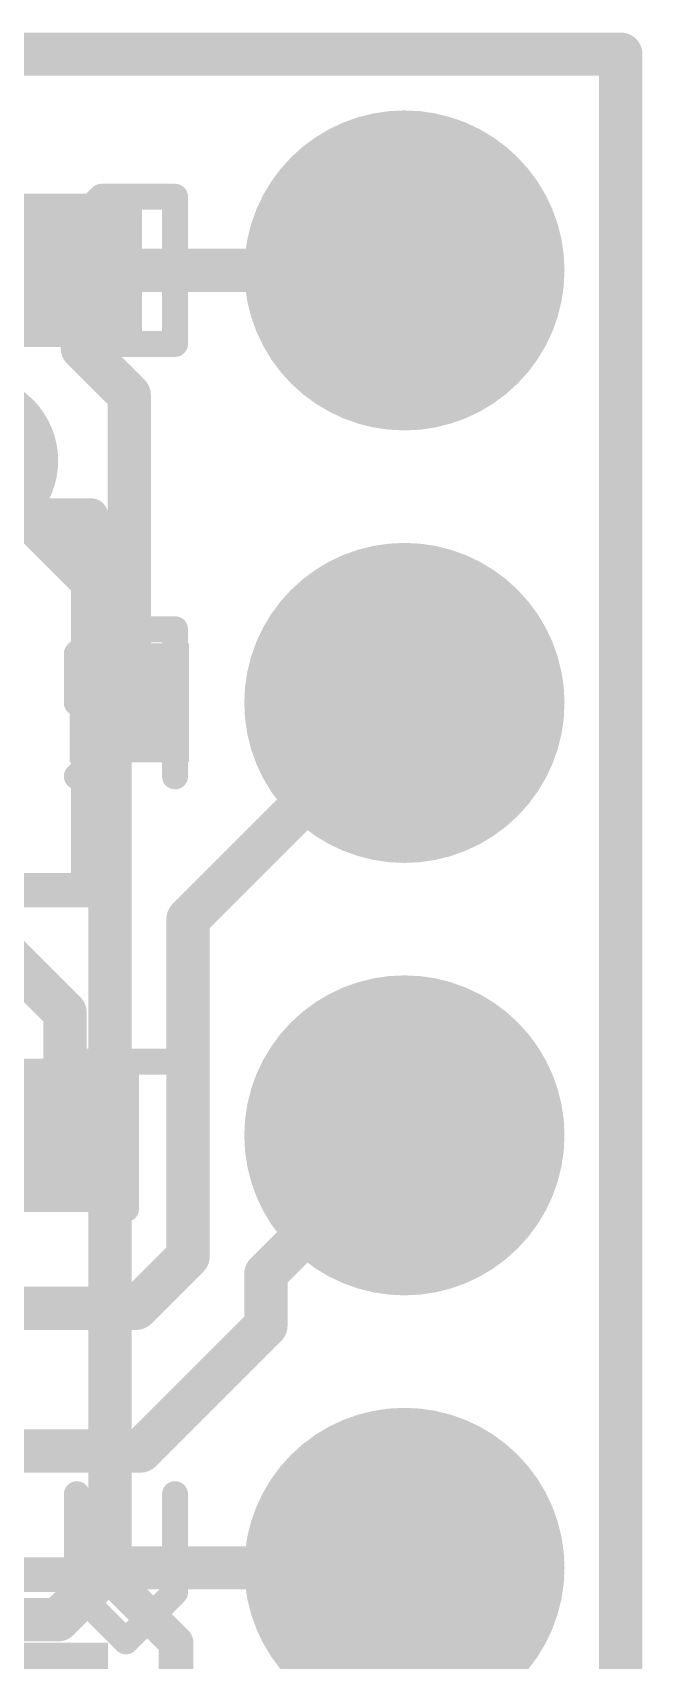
# Model space of a CAD drawing. Extents: x -1.6 to 24.3, y -3.8 to 15.4.
# Drawn here: x 20.68 to 24.26, y 5.81 to 15.37 of the extents above; entities that cross this region are included whole.
import ezdxf

# ---------------------------------------------------------------- set-up
doc = ezdxf.new("R2010")
doc.units = 0
for name, color, linetype in [('1', 12, 'CONTINUOUS'), ('16', 132, 'CONTINUOUS'), ('17', 110, 'CONTINUOUS'), ('18', 110, 'CONTINUOUS'), ('20', 53, 'CONTINUOUS'), ('21', 53, 'CONTINUOUS'), ('22', 53, 'CONTINUOUS'), ('51', 53, 'CONTINUOUS')]:
    doc.layers.add(name, color=color, linetype=linetype)

# ---------------------------------------------------------------- blocks, each defined once
blk = doc.blocks.new('RECT')
blk.add_solid([(-0.5, -0.5), (0.5, -0.5), (-0.5, 0.5), (0.5, 0.5)])
blk = doc.blocks.new('ROUNDP')
at = {"const_width": 0.5}
blk.add_lwpolyline([(0, -0.25, 1), (0, 0.25, 1), (0, -0.25)], format="xyb", dxfattribs=at)
blk = doc.blocks.new('ROUNDV')
at = {"const_width": 0.5}
blk.add_lwpolyline([(0, -0.25, 1), (0, 0.25, 1), (0, -0.25)], format="xyb", dxfattribs=at)

msp = doc.modelspace()

# ---------------------------------------------------------------- linework, layer by layer
at = {"layer": '1', "const_width": 0.254}
for points in [[(24.13, 15.24), (0, 15.24)], [(24.13, 0), (24.13, 15.24)], [(20.97, 13.97), (20.97, 13.513)], [(20.97, 13.97), (22.86, 13.97)], [(21.245, 13.238), (20.97, 13.513)], [(21.245, 11.43), (21.245, 13.238)], [(21.59, 10.16), (22.86, 11.43)], [(20.8684, 9.6116), (20.32, 10.16)], [(21.59, 8.1788), (21.59, 10.16)], [(20.8684, 8.89), (20.8684, 9.6116)], [(22.0472, 8.0772), (22.86, 8.89)], [(21.2852, 7.874), (21.59, 8.1788)], [(22.0472, 7.7724), (22.0472, 8.0772)], [(19.2786, 7.874), (21.2852, 7.874)], [(21.3106, 7.0358), (22.0472, 7.7724)], [(19.7358, 7.0358), (21.3106, 7.0358)]]:
    msp.add_lwpolyline(points, dxfattribs=at)
at = {"layer": '1', "const_width": 0.127}
for points in [[(24.1935, 15.24, 1), (24.0665, 15.24)], [(24.13, 15.1765, 1), (24.13, 15.3035)], [(21.0335, 13.97, 1), (20.9065, 13.97)], [(20.97, 14.0335, 1), (20.97, 13.9065)], [(22.86, 13.9065, 1), (22.86, 14.0335)], [(21.0149, 13.5579, 1), (20.9251, 13.4681)], [(20.9065, 13.513, 1), (21.0335, 13.513)], [(21.3085, 13.238, 1), (21.1815, 13.238)], [(21.2001, 13.1931, 1), (21.2899, 13.2829)], [(21.1815, 11.43, 1), (21.3085, 11.43)], [(22.9049, 11.3851, 1), (22.8151, 11.4749)], [(21.6535, 10.16, 1), (21.5265, 10.16)], [(21.5451, 10.2049, 1), (21.6349, 10.1151)], [(20.9319, 9.6116, 1), (20.8049, 9.6116)], [(20.8235, 9.5667, 1), (20.9133, 9.6565)], [(22.9049, 8.8451, 1), (22.8151, 8.9349)], [(20.8049, 8.89, 1), (20.9319, 8.89)], [(21.5265, 8.1788, 1), (21.6535, 8.1788)], [(21.6349, 8.1339, 1), (21.5451, 8.2237)], [(22.1107, 8.0772, 1), (21.9837, 8.0772)], [(22.0023, 8.1221, 1), (22.0921, 8.0323)], [(21.2403, 7.9189, 1), (21.3301, 7.8291)], [(21.2852, 7.8105, 1), (21.2852, 7.9375)], [(22.0921, 7.7275, 1), (22.0023, 7.8173)], [(21.9837, 7.7724, 1), (22.1107, 7.7724)], [(21.2657, 7.0807, 1), (21.3555, 6.9909)], [(21.3106, 6.9723, 1), (21.3106, 7.0993)]]:
    msp.add_lwpolyline(points, format="xyb", dxfattribs=at)
at = {"layer": '16', "const_width": 0.254}
for points in [[(24.13, 15.24), (0, 15.24)], [(24.13, 0), (24.13, 15.24)], [(20.32, 12.8524), (21.1328, 12.0396)], [(21.1328, 12.0396), (21.1328, 6.35)], [(20.828, 6.0452), (21.1328, 6.35)], [(22.86, 6.35), (21.1328, 6.35)], [(16.4084, 6.0452), (20.828, 6.0452)]]:
    msp.add_lwpolyline(points, dxfattribs=at)
at = {"layer": '16', "const_width": 0.127}
for points in [[(24.1935, 15.24, 1), (24.0665, 15.24)], [(24.13, 15.1765, 1), (24.13, 15.3035)], [(21.1963, 12.0396, 1), (21.0693, 12.0396)], [(21.0879, 11.9947, 1), (21.1777, 12.0845)], [(21.1328, 6.4135, 1), (21.1328, 6.2865)], [(21.0693, 6.35, 1), (21.1963, 6.35)], [(21.1777, 6.3051, 1), (21.0879, 6.3949)], [(22.86, 6.2865, 1), (22.86, 6.4135)], [(20.7831, 6.0901, 1), (20.8729, 6.0003)], [(20.828, 5.9817, 1), (20.828, 6.1087)]]:
    msp.add_lwpolyline(points, format="xyb", dxfattribs=at)
at = {"layer": '20', "const_width": 0.2032}
for points in [[(24.13, 15.24), (0, 15.24)], [(24.13, 0), (24.13, 15.24)]]:
    msp.add_lwpolyline(points, dxfattribs=at)
at = {"layer": '20', "const_width": 0.1016}
for points in [[(24.1808, 15.24, 1), (24.0792, 15.24)], [(24.13, 15.1892, 1), (24.13, 15.2908)]]:
    msp.add_lwpolyline(points, format="xyb", dxfattribs=at)
at = {"layer": '21', "const_width": 0.2032}
for points in [[(21.02, 12.53), (20.22, 12.53)], [(21.02, 12.23), (21.02, 12.53)], [(21.02, 10.63), (21.02, 10.33)], [(21.02, 10.33), (20.22, 10.33)], [(21.12, 6.31), (19.52, 6.31)], [(21.52, 5.91), (21.12, 6.31)], [(21.52, 4.81), (21.52, 5.91)]]:
    msp.add_lwpolyline(points, dxfattribs=at)
at = {"layer": '21', "const_width": 0.1016}
for points in [[(21.0708, 12.53, 1), (20.9692, 12.53)], [(21.02, 12.4792, 1), (21.02, 12.5808)], [(20.9692, 12.23, 1), (21.0708, 12.23)], [(21.0708, 10.63, 1), (20.9692, 10.63)], [(21.02, 10.2792, 1), (21.02, 10.3808)], [(20.9692, 10.33, 1), (21.0708, 10.33)], [(21.1559, 6.3459, 1), (21.0841, 6.2741)], [(21.12, 6.2592, 1), (21.12, 6.3608)], [(21.5708, 5.91, 1), (21.4692, 5.91)], [(21.4841, 5.8741, 1), (21.5559, 5.9459)]]:
    msp.add_lwpolyline(points, format="xyb", dxfattribs=at)
at = {"layer": '22', "const_width": 0.1524}
for points in [[(20.9376, 14.2585), (21.0816, 14.4025)], [(21.0816, 14.4025), (21.5138, 14.4025)], [(21.5138, 14.4025), (21.5138, 13.5382)], [(20.9376, 13.6823), (20.9376, 14.2585)], [(21.0816, 13.5382), (20.9376, 13.6823)], [(21.5138, 13.5382), (21.0816, 13.5382)], [(21.0816, 11.8625), (20.9376, 11.7185)], [(21.5138, 11.8625), (21.0816, 11.8625)], [(21.5138, 10.9982), (21.5138, 11.8625)], [(20.9376, 11.7185), (20.9376, 11.4304)], [(20.9376, 11.4304), (21.0816, 11.2863)], [(21.2257, 11.2863), (20.9376, 10.9982)], [(21.0816, 11.2863), (21.5138, 11.2863)], [(21.5138, 9.3225), (20.9376, 9.3225)], [(21.2257, 8.4582), (21.2257, 9.3225)], [(20.9376, 6.2063), (20.9376, 6.7825)], [(21.5138, 6.7825), (21.5138, 6.2063)], [(21.2257, 5.9182), (20.9376, 6.2063)], [(21.5138, 6.2063), (21.2257, 5.9182)]]:
    msp.add_lwpolyline(points, dxfattribs=at)
at = {"layer": '22', "const_width": 0.0762}
for points in [[(21.0816, 14.4406, 1), (21.0816, 14.3644)], [(21.1086, 14.3756, 1), (21.0547, 14.4295)], [(21.5519, 14.4025, 1), (21.4757, 14.4025)], [(21.5138, 14.3644, 1), (21.5138, 14.4406)], [(20.9106, 14.2854, 1), (20.9645, 14.2315)], [(20.9757, 14.2585, 1), (20.8995, 14.2585)], [(20.9645, 13.7092, 1), (20.9106, 13.6553)], [(20.8995, 13.6823, 1), (20.9757, 13.6823)], [(21.0816, 13.5763, 1), (21.0816, 13.5001)], [(21.0547, 13.5113, 1), (21.1086, 13.5651)], [(21.5138, 13.5001, 1), (21.5138, 13.5763)], [(21.4757, 13.5382, 1), (21.5519, 13.5382)], [(21.0816, 11.9006, 1), (21.0816, 11.8244)], [(21.1086, 11.8356, 1), (21.0547, 11.8895)], [(21.5519, 11.8625, 1), (21.4757, 11.8625)], [(21.5138, 11.8244, 1), (21.5138, 11.9006)], [(20.9106, 11.7454, 1), (20.9645, 11.6915)], [(20.9757, 11.7185, 1), (20.8995, 11.7185)], [(20.9645, 11.4573, 1), (20.9106, 11.4034)], [(20.8995, 11.4304, 1), (20.9757, 11.4304)], [(21.0816, 11.3244, 1), (21.0816, 11.2482)], [(21.0547, 11.2594, 1), (21.1086, 11.3133)], [(21.2526, 11.2594, 1), (21.1987, 11.3133)], [(21.5138, 11.2482, 1), (21.5138, 11.3244)], [(20.9106, 11.0251, 1), (20.9645, 10.9713)], [(21.4757, 10.9982, 1), (21.5519, 10.9982)], [(20.9376, 9.3606, 1), (20.9376, 9.2844)], [(21.2638, 9.3225, 1), (21.1876, 9.3225)], [(21.5138, 9.2844, 1), (21.5138, 9.3606)], [(21.1876, 8.4582, 1), (21.2638, 8.4582)], [(20.9757, 6.7825, 1), (20.8995, 6.7825)], [(21.5519, 6.7825, 1), (21.4757, 6.7825)], [(20.9645, 6.2333, 1), (20.9106, 6.1794)], [(20.8995, 6.2063, 1), (20.9757, 6.2063)], [(21.4757, 6.2063, 1), (21.5519, 6.2063)], [(21.5407, 6.1794, 1), (21.4869, 6.2333)], [(21.1987, 5.9451, 1), (21.2526, 5.8913)], [(21.1987, 5.8913, 1), (21.2526, 5.9451)]]:
    msp.add_lwpolyline(points, format="xyb", dxfattribs=at)
at = {"layer": '51', "const_width": 0.1524}
for points in [[(19.6596, 12.5524), (20.9804, 12.5524)], [(20.9804, 12.5524), (20.9804, 10.3076)], [(20.9804, 10.3076), (19.6596, 10.3076)]]:
    msp.add_lwpolyline(points, dxfattribs=at)
at = {"layer": '51', "const_width": 0.0762}
for points in [[(21.0185, 12.5524, 1), (20.9423, 12.5524)], [(20.9804, 12.5143, 1), (20.9804, 12.5905)], [(20.9423, 10.3076, 1), (21.0185, 10.3076)], [(20.9804, 10.2695, 1), (20.9804, 10.3457)]]:
    msp.add_lwpolyline(points, format="xyb", dxfattribs=at)

# ---------------------------------------------------------------- block references
at = {"layer": '1'}
for p, xscale, yscale, rotation in [((20.97, 13.97), 0.7, 0.9, 180), ((21.245, 11.43), 0.7, 0.7, 270), ((20.32, 5.21), 1.6, 1.4, 180)]:
    msp.add_blockref('RECT', p, dxfattribs=dict(at, xscale=xscale, yscale=yscale, rotation=rotation))
at = {"layer": '1', "xscale": 0.7, "yscale": 0.9}
msp.add_blockref('RECT', (20.8684, 8.89), dxfattribs=at)
at = {"layer": '17', "xscale": 1.8796, "yscale": 1.8796, "rotation": 180}
for p in [(22.86, 13.97), (22.86, 13.97), (22.86, 11.43), (22.86, 11.43), (22.86, 8.89), (22.86, 8.89), (22.86, 6.35), (22.86, 6.35)]:
    msp.add_blockref('ROUNDP', p, dxfattribs=at)
at = {"layer": '18', "xscale": 1.016, "yscale": 1.016}
msp.add_blockref('ROUNDV', (20.32, 12.8524), dxfattribs=at)
msp.add_blockref('ROUNDV', (20.32, 12.8524), dxfattribs=at)
at = {"layer": '51'}
for p, xscale, yscale, rotation in [((20.724, 13.9748), 0.3, 0.5999, 180), ((22.86, 13.97), 0.508, 0.508, 90), ((22.86, 11.43), 0.508, 0.508, 90), ((22.86, 8.89), 0.508, 0.508, 90), ((22.86, 6.35), 0.508, 0.508, 90)]:
    msp.add_blockref('RECT', p, dxfattribs=dict(at, xscale=xscale, yscale=yscale, rotation=rotation))
at = {"layer": '51', "xscale": 0.3, "yscale": 0.5999}
msp.add_blockref('RECT', (20.6272, 8.8852), dxfattribs=at)

doc.saveas('drawing.dxf')
